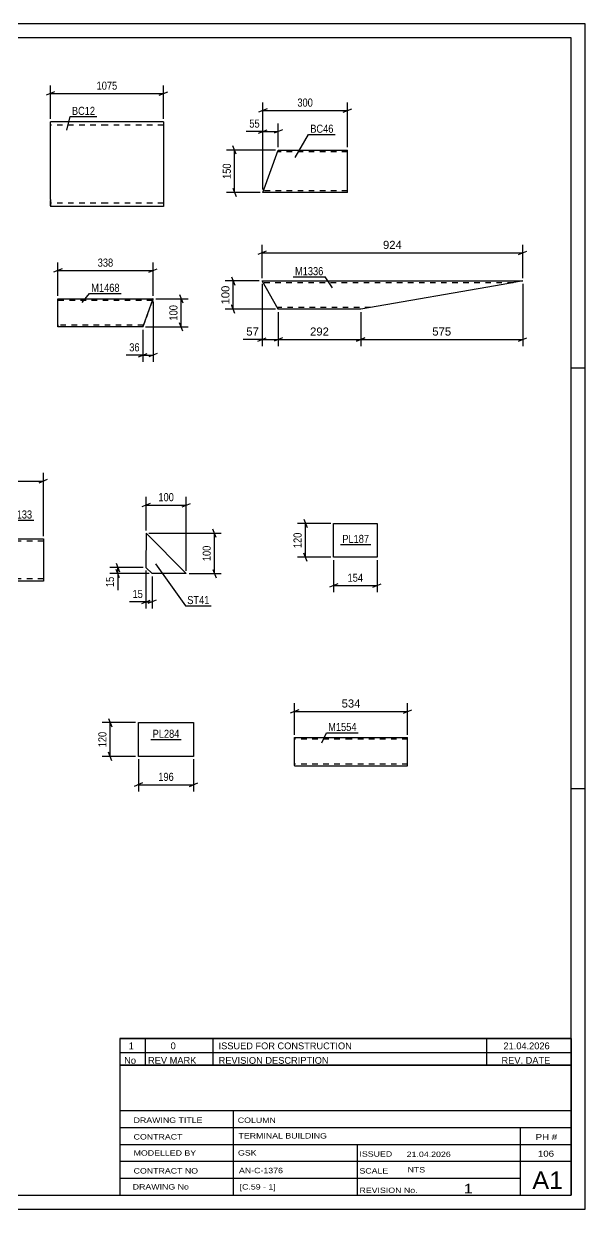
# Model space of a CAD drawing. Header units: millimetres. Extents: x 0 to 594, y 0 to 420.
# Drawn here: x 394.9 to 594, y 0 to 420 of the extents above; entities that cross this region are included whole.
import ezdxf

# ---------------------------------------------------------------- set-up
doc = ezdxf.new("R2010")
doc.units = ezdxf.units.MM
doc.linetypes.add('DXK_LINE_DOT2', pattern=[3.9198, 1.9599, -1.9599])
doc.styles.add('Arial', font='ARIAL.TTF', dxfattribs={"height": 0.2})
doc.styles.add('Arial Narrow', font='ARIALN.TTF', dxfattribs={"height": 0.2})

# ---------------------------------------------------------------- blocks, each defined once
blk = doc.blocks.new('Unknown-284856564-1134')
at = {"color": 5, "linetype": 'Continuous'}
for p, q in [((594, 420), (0, 420)), ((594, 0), (594, 420)), ((589, 415), (5, 415)), ((589, 5), (589, 415)), ((594, 298), (589, 298)), ((594, 149), (589, 149)), ((5, 5), (589, 5)), ((0, 0), (594, 0))]:
    blk.add_line(p, q, dxfattribs=at)
blk = doc.blocks.new('Part-284856564-7007 - 7006')
at = {"color": 2, "linetype": 'Continuous'}
for p, q in [((371.9, 222.53), (377.36, 237.53)), ((377.36, 237.53), (401.9, 237.53)), ((401.9, 237.53), (401.9, 237.41)), ((401.9, 237.41), (401.9, 222.53)), ((401.9, 222.53), (371.9, 222.53))]:
    blk.add_line(p, q, dxfattribs=at)
at = {"color": 7, "linetype": 'DXK_LINE_DOT2'}
for p, q in [((401.9, 236.73), (377.07, 236.73)), ((372.19, 223.33), (372.21, 223.39)), ((401.9, 223.33), (372.19, 223.33)), ((401.9, 223.33), (401.9, 223.39))]:
    blk.add_line(p, q, dxfattribs=at)
blk = doc.blocks.new('Part-284856564-7015 - 7014')
at = {"color": 2, "linetype": 'Continuous'}
for p, q in [((479.69, 360.25), (485.15, 375.25)), ((485.15, 375.25), (509.69, 375.25)), ((509.69, 360.25), (509.69, 375.25)), ((509.69, 360.25), (479.69, 360.25))]:
    blk.add_line(p, q, dxfattribs=at)
at = {"color": 7, "linetype": 'DXK_LINE_DOT2'}
for p, q in [((509.69, 374.65), (484.93, 374.65)), ((479.91, 360.85), (479.92, 360.89)), ((509.69, 360.85), (479.91, 360.85)), ((509.69, 360.85), (509.69, 360.89))]:
    blk.add_line(p, q, dxfattribs=at)
blk = doc.blocks.new('Part-284856564-7060 - 7059')
at = {"color": 2, "linetype": 'Continuous'}
for p, q in [((424.37, 385.27), (404.37, 385.27)), ((404.37, 357.67), (404.37, 385.27)), ((444.47, 385.27), (424.47, 385.27)), ((444.47, 385.27), (444.47, 355.27)), ((404.37, 357.67), (404.37, 355.27)), ((424.37, 355.27), (404.37, 355.27)), ((444.47, 355.27), (424.47, 355.27))]:
    blk.add_line(p, q, dxfattribs=at)
at = {"color": 7, "linetype": 'DXK_LINE_DOT2'}
for p, q in [((424.37, 384.07), (404.37, 384.07)), ((444.47, 384.07), (424.47, 384.07)), ((404.37, 355.45), (404.37, 357.67)), ((404.37, 356.47), (404.37, 356.56)), ((424.37, 356.47), (404.37, 356.47)), ((444.47, 356.47), (424.47, 356.47)), ((444.47, 356.47), (444.47, 356.56))]:
    blk.add_line(p, q, dxfattribs=at)
blk = doc.blocks.new('Part-284856564-7141 - 7140')
at = {"color": 2, "linetype": 'Continuous'}
for p, q in [((504.77, 230.97), (504.77, 242.97)), ((504.77, 242.97), (520.17, 242.97)), ((520.17, 242.97), (520.17, 230.97)), ((520.17, 230.97), (504.77, 230.97))]:
    blk.add_line(p, q, dxfattribs=at)
blk = doc.blocks.new('Part-284856564-7149 - 7148')
at = {"color": 2, "linetype": 'Continuous'}
for p, q in [((435.59, 160.42), (435.59, 172.42)), ((435.59, 172.42), (455.15, 172.42)), ((455.15, 172.42), (455.15, 160.42)), ((455.15, 160.42), (435.59, 160.42))]:
    blk.add_line(p, q, dxfattribs=at)
blk = doc.blocks.new('Part-284856564-7171 - 7170')
at = {"color": 2, "linetype": 'Continuous'}
for p, q in [((407.02, 321.38), (407.02, 322.58)), ((407.02, 322.58), (440.77, 322.58)), ((407.02, 313.32), (407.02, 321.38)), ((440.5, 321.84), (437.4, 313.32)), ((440.64, 322.23), (440.5, 321.84)), ((440.74, 322.49), (440.64, 322.23)), ((440.77, 322.58), (440.74, 322.49)), ((440.77, 322.58), (440.77, 322.58)), ((407.02, 312.67), (407.02, 313.32)), ((407.02, 312.58), (407.02, 312.67)), ((437.13, 312.58), (407.02, 312.58)), ((437.16, 312.67), (437.13, 312.58)), ((437.13, 312.58), (437.13, 312.58)), ((437.25, 312.93), (437.16, 312.67)), ((437.4, 313.32), (437.25, 312.93))]:
    blk.add_line(p, q, dxfattribs=at)
at = {"color": 7, "linetype": 'DXK_LINE_DOT2'}
for p, q in [((440.55, 321.98), (407.02, 321.98)), ((440.5, 321.84), (437.36, 313.23)), ((440.41, 321.61), (437.41, 313.36)), ((440.53, 321.94), (437.48, 313.55)), ((440.41, 321.61), (440.49, 321.81)), ((440.49, 321.81), (440.5, 321.84)), ((440.5, 321.84), (440.64, 322.23)), ((440.5, 321.84), (440.53, 321.94)), ((440.53, 321.94), (440.55, 321.98)), ((440.53, 321.94), (440.55, 321.98)), ((440.55, 321.98), (440.55, 321.98)), ((440.64, 322.23), (440.74, 322.49)), ((440.74, 322.49), (440.77, 322.58)), ((407.02, 313.32), (407.02, 312.93)), ((407.02, 313.18), (407.02, 313.23)), ((437.34, 313.18), (407.02, 313.18)), ((407.02, 312.58), (407.02, 312.58)), ((437.13, 312.58), (437.16, 312.67)), ((437.16, 312.67), (437.25, 312.93)), ((437.25, 312.93), (437.36, 313.23)), ((437.34, 313.18), (437.36, 313.23)), ((437.36, 313.23), (437.34, 313.18)), ((437.34, 313.18), (437.34, 313.18)), ((437.36, 313.23), (437.41, 313.36)), ((437.41, 313.36), (437.36, 313.23)), ((437.41, 313.36), (437.48, 313.55))]:
    blk.add_line(p, q, dxfattribs=at)
blk = doc.blocks.new('Part-284856564-7187 - 7186')
at = {"color": 2, "linetype": 'Continuous'}
for p, q in [((490.91, 157.22), (490.91, 167.13)), ((490.91, 167.13), (510.91, 167.13)), ((511.01, 167.13), (531.01, 167.13)), ((531.01, 157.13), (531.01, 167.13)), ((490.91, 157.22), (490.91, 157.13)), ((490.91, 157.13), (510.91, 157.13)), ((511.01, 157.13), (531.01, 157.13))]:
    blk.add_line(p, q, dxfattribs=at)
at = {"color": 7, "linetype": 'DXK_LINE_DOT2'}
for p, q in [((510.91, 166.53), (490.91, 166.53)), ((531.01, 166.53), (511.01, 166.53)), ((490.91, 157.73), (490.91, 157.77)), ((510.91, 157.73), (490.91, 157.73)), ((531.01, 157.73), (511.01, 157.73)), ((531.01, 157.73), (531.01, 157.77))]:
    blk.add_line(p, q, dxfattribs=at)
blk = doc.blocks.new('Part-284856564-7208 - 7207')
at = {"color": 2, "linetype": 'Continuous'}
for p, q in [((438.28, 239.49), (438.27, 227.35)), ((438.28, 239.49), (452.56, 225.2)), ((440.41, 225.2), (438.27, 227.35)), ((452.56, 225.2), (440.41, 225.2))]:
    blk.add_line(p, q, dxfattribs=at)
blk = doc.blocks.new('Part-284856564-10660 - 10659')
at = {"color": 2, "linetype": 'Continuous'}
for p, q in [((485.16, 318.86), (479.41, 328.86)), ((479.41, 328.86), (571.82, 328.86)), ((564.93, 327.66), (514.37, 318.86)), ((571.82, 328.86), (564.93, 327.66)), ((514.37, 318.86), (485.16, 318.86))]:
    blk.add_line(p, q, dxfattribs=at)
at = {"color": 7, "linetype": 'DXK_LINE_DOT2'}
for p, q in [((568.37, 328.26), (479.76, 328.26)), ((571.3, 328.77), (564.93, 327.66)), ((517.82, 319.46), (484.81, 319.46)), ((484.95, 319.21), (485.16, 318.86))]:
    blk.add_line(p, q, dxfattribs=at)
blk = doc.blocks.new('StraightDimension-284856564-7298 - 7006')
at = {"color": 7, "linetype": 'Continuous'}
for p, q in [((371.9, 223.53), (371.9, 260.85)), ((401.9, 238.41), (401.9, 260.85)), ((373.4, 258.6), (370.4, 257.4)), ((371.9, 258), (401.9, 258)), ((400.4, 257.4), (403.4, 258.6))]:
    blk.add_line(p, q, dxfattribs=at)
at = {"color": 0}
blk.add_wipeout([(390.24, 258.75), (390.24, 262.95), (383.56, 262.95), (383.56, 258.75)], dxfattribs=at)
at = {"color": 3, "style": 'Arial Narrow'}
blk.add_text('300', height=2.863, dxfattribs=at).set_placement((384.16, 259.35))
blk = doc.blocks.new('StraightDimension-284856564-7302 - 7014')
at = {"color": 7, "linetype": 'Continuous'}
for p, q in [((478.19, 381.24), (481.19, 382.44)), ((479.69, 361.25), (479.69, 384.69)), ((486.65, 382.44), (483.65, 381.24)), ((485.15, 376.25), (485.15, 384.69)), ((479.69, 381.84), (485.15, 381.84))]:
    blk.add_line(p, q, dxfattribs=at)
at = {"color": 0}
blk.add_wipeout([(479.16, 382.59), (479.16, 386.79), (474.31, 386.79), (474.31, 382.59)], dxfattribs=at)
at = {"color": 7, "linetype": 'Continuous'}
blk.add_line((479.69, 381.84), (473.78, 381.84), dxfattribs=at)
blk.add_line((479.69, 381.84), (473.78, 381.84), dxfattribs=at)
at = {"color": 3, "style": 'Arial Narrow'}
blk.add_text('55', height=2.863, dxfattribs=at).set_placement((474.91, 383.19))
blk = doc.blocks.new('StraightDimension-284856564-7306 - 7014')
at = {"color": 7, "linetype": 'Continuous'}
for p, q in [((484.15, 375.25), (466.84, 375.25)), ((470.29, 373.75), (469.09, 376.75)), ((469.69, 360.25), (469.69, 375.25)), ((469.09, 361.75), (470.29, 358.75)), ((478.69, 360.25), (466.84, 360.25))]:
    blk.add_line(p, q, dxfattribs=at)
at = {"color": 0}
blk.add_wipeout([(468.94, 371.09), (464.74, 371.09), (464.74, 364.41), (468.94, 364.41)], dxfattribs=at)
at = {"color": 3, "style": 'Arial Narrow'}
blk.add_text('150', height=2.863, rotation=90.0002, dxfattribs=at).set_placement((468.34, 365.01))
blk = doc.blocks.new('StraightDimension-284856564-7312 - 7014')
at = {"color": 7, "linetype": 'Continuous'}
for p, q in [((479.69, 361.25), (479.69, 392.13)), ((509.69, 376.25), (509.69, 392.13)), ((481.19, 389.88), (478.19, 388.68)), ((479.69, 389.28), (509.69, 389.28)), ((508.19, 388.68), (511.19, 389.88))]:
    blk.add_line(p, q, dxfattribs=at)
at = {"color": 0}
blk.add_wipeout([(498.03, 390.03), (498.03, 394.23), (491.34, 394.23), (491.34, 390.03)], dxfattribs=at)
at = {"color": 3, "style": 'Arial Narrow'}
blk.add_text('300', height=2.863, dxfattribs=at).set_placement((491.94, 390.63))
blk = doc.blocks.new('StraightDimension-284856564-7478 - 7059')
at = {"color": 7, "linetype": 'Continuous'}
for p, q in [((405.87, 395.87), (402.87, 394.67)), ((404.37, 386.27), (404.37, 398.12)), ((404.37, 395.27), (444.47, 395.27)), ((442.97, 394.67), (445.97, 395.87)), ((444.47, 386.27), (444.47, 398.12))]:
    blk.add_line(p, q, dxfattribs=at)
at = {"color": 0}
blk.add_wipeout([(428.68, 396.02), (428.68, 400.22), (420.16, 400.22), (420.16, 396.02)], dxfattribs=at)
at = {"color": 3, "style": 'Arial Narrow'}
blk.add_text('1075', height=2.863, dxfattribs=at).set_placement((420.76, 396.62))
blk = doc.blocks.new('StraightDimension-284856564-7590 - 7140')
at = {"color": 7, "linetype": 'Continuous'}
for p, q in [((494.17, 244.47), (495.37, 241.47)), ((503.77, 242.97), (491.92, 242.97)), ((494.77, 230.97), (494.77, 242.97)), ((495.37, 229.47), (494.17, 232.47)), ((503.77, 230.97), (491.92, 230.97))]:
    blk.add_line(p, q, dxfattribs=at)
at = {"color": 0}
blk.add_wipeout([(494.02, 240.31), (489.82, 240.31), (489.82, 233.63), (494.02, 233.63)], dxfattribs=at)
at = {"color": 3, "style": 'Arial Narrow'}
blk.add_text('120', height=2.863, rotation=90.0002, dxfattribs=at).set_placement((493.42, 234.23))
blk = doc.blocks.new('StraightDimension-284856564-7594 - 7140')
at = {"color": 7, "linetype": 'Continuous'}
for p, q in [((504.77, 229.97), (504.77, 218.57)), ((520.17, 229.97), (520.17, 218.57)), ((506.27, 221.57), (503.27, 220.37)), ((504.77, 220.97), (520.17, 220.97)), ((518.67, 220.37), (521.67, 221.57))]:
    blk.add_line(p, q, dxfattribs=at)
at = {"color": 0}
blk.add_wipeout([(515.81, 221.72), (515.81, 225.92), (509.13, 225.92), (509.13, 221.72)], dxfattribs=at)
at = {"color": 3, "style": 'Arial Narrow'}
blk.add_text('154', height=2.863, dxfattribs=at).set_placement((509.73, 222.32))
blk = doc.blocks.new('StraightDimension-284856564-7598 - 7148')
at = {"color": 7, "linetype": 'Continuous'}
for p, q in [((434.59, 172.42), (422.74, 172.42)), ((424.99, 173.92), (426.19, 170.92)), ((425.59, 160.42), (425.59, 172.42)), ((434.59, 160.42), (422.74, 160.42)), ((426.19, 158.92), (424.99, 161.92))]:
    blk.add_line(p, q, dxfattribs=at)
at = {"color": 0}
blk.add_wipeout([(424.84, 169.76), (420.64, 169.76), (420.64, 163.07), (424.84, 163.07)], dxfattribs=at)
at = {"color": 3, "style": 'Arial Narrow'}
blk.add_text('120', height=2.863, rotation=90.0002, dxfattribs=at).set_placement((424.24, 163.67))
blk = doc.blocks.new('StraightDimension-284856564-7602 - 7148')
at = {"color": 7, "linetype": 'Continuous'}
for p, q in [((435.59, 159.42), (435.59, 148.02)), ((455.15, 159.42), (455.15, 148.02)), ((437.09, 151.02), (434.09, 149.82)), ((435.59, 150.42), (455.15, 150.42)), ((453.65, 149.82), (456.65, 151.02))]:
    blk.add_line(p, q, dxfattribs=at)
at = {"color": 0}
blk.add_wipeout([(448.71, 151.17), (448.71, 155.37), (442.03, 155.37), (442.03, 151.17)], dxfattribs=at)
at = {"color": 3, "style": 'Arial Narrow'}
blk.add_text('196', height=2.863, dxfattribs=at).set_placement((442.63, 151.77))
blk = doc.blocks.new('StraightDimension-284856564-7646 - 7170')
at = {"color": 7, "linetype": 'Continuous'}
for p, q in [((408.52, 333.18), (405.52, 331.98)), ((407.02, 323.58), (407.02, 335.43)), ((407.02, 332.58), (440.77, 332.58)), ((439.27, 331.98), (442.27, 333.18)), ((440.77, 323.58), (440.77, 335.43))]:
    blk.add_line(p, q, dxfattribs=at)
at = {"color": 0}
blk.add_wipeout([(427.23, 333.33), (427.23, 337.53), (420.55, 337.53), (420.55, 333.33)], dxfattribs=at)
at = {"color": 3, "style": 'Arial Narrow'}
blk.add_text('338', height=2.863, dxfattribs=at).set_placement((421.15, 333.93))
blk = doc.blocks.new('StraightDimension-284856564-7636 - 7170')
at = {"color": 7, "linetype": 'Continuous'}
for p, q in [((440.77, 321.58), (440.77, 300.18)), ((437.13, 311.58), (437.13, 300.18)), ((435.63, 301.98), (438.63, 303.18)), ((437.13, 302.58), (440.77, 302.58)), ((442.27, 303.18), (439.27, 301.98))]:
    blk.add_line(p, q, dxfattribs=at)
at = {"color": 0}
blk.add_wipeout([(436.6, 303.33), (436.6, 307.53), (431.74, 307.53), (431.74, 303.33)], dxfattribs=at)
at = {"color": 7, "linetype": 'Continuous'}
blk.add_line((437.13, 302.58), (431.22, 302.58), dxfattribs=at)
blk.add_line((437.13, 302.58), (431.22, 302.58), dxfattribs=at)
at = {"color": 3, "style": 'Arial Narrow'}
blk.add_text('36', height=2.863, dxfattribs=at).set_placement((432.34, 303.93))
blk = doc.blocks.new('StraightDimension-284856564-7640 - 7170')
at = {"color": 7, "linetype": 'Continuous'}
for p, q in [((450.17, 324.08), (451.37, 321.08)), ((441.77, 322.58), (453.17, 322.58)), ((450.77, 312.58), (450.77, 322.58)), ((438.13, 312.58), (453.17, 312.58)), ((451.37, 311.08), (450.17, 314.08))]:
    blk.add_line(p, q, dxfattribs=at)
at = {"color": 0}
blk.add_wipeout([(450.02, 320.93), (445.82, 320.93), (445.82, 314.24), (450.02, 314.24)], dxfattribs=at)
at = {"color": 3, "style": 'Arial Narrow'}
blk.add_text('100', height=2.863, rotation=90.0002, dxfattribs=at).set_placement((449.42, 314.84))
blk = doc.blocks.new('StraightDimension-284856564-10742 - 7186')
at = {"color": 7, "linetype": 'Continuous'}
for p, q in [((492.41, 176.99), (489.41, 175.79)), ((490.91, 168.13), (490.91, 179.24)), ((529.51, 175.79), (532.51, 176.99)), ((531.01, 168.13), (531.01, 179.24)), ((490.91, 176.39), (531.01, 176.39))]:
    blk.add_line(p, q, dxfattribs=at)
at = {"color": 0}
blk.add_wipeout([(514.89, 177.14), (514.89, 181.34), (507.02, 181.34), (507.02, 177.14)], dxfattribs=at)
at = {"color": 3, "style": 'Arial'}
blk.add_text('534', height=2.865, dxfattribs=at).set_placement((507.62, 177.74))
blk = doc.blocks.new('StraightDimension-284856564-7732 - 7207')
at = {"color": 7, "linetype": 'Continuous'}
for p, q in [((437.27, 227.35), (425.42, 227.35)), ((427.67, 228.85), (428.87, 225.85)), ((428.27, 225.2), (428.27, 227.35)), ((439.41, 225.2), (425.42, 225.2)), ((428.87, 223.7), (427.67, 226.7))]:
    blk.add_line(p, q, dxfattribs=at)
at = {"color": 0}
blk.add_wipeout([(427.52, 224.68), (423.32, 224.68), (423.32, 219.82), (427.52, 219.82)], dxfattribs=at)
at = {"color": 7, "linetype": 'Continuous'}
blk.add_line((428.27, 225.2), (428.27, 219.3), dxfattribs=at)
blk.add_line((428.27, 225.2), (428.27, 219.3), dxfattribs=at)
at = {"color": 3, "style": 'Arial Narrow'}
blk.add_text('15', height=2.863, rotation=90.0002, dxfattribs=at).set_placement((426.92, 220.42))
blk = doc.blocks.new('StraightDimension-284856564-7724 - 7207')
at = {"color": 7, "linetype": 'Continuous'}
for p, q in [((438.27, 226.35), (438.27, 212.8)), ((440.41, 224.2), (440.41, 212.8)), ((436.77, 214.6), (439.77, 215.8)), ((438.27, 215.2), (440.41, 215.2)), ((441.91, 215.8), (438.91, 214.6))]:
    blk.add_line(p, q, dxfattribs=at)
at = {"color": 0}
blk.add_wipeout([(437.75, 215.95), (437.75, 220.15), (432.89, 220.15), (432.89, 215.95)], dxfattribs=at)
at = {"color": 7, "linetype": 'Continuous'}
blk.add_line((438.27, 215.2), (432.37, 215.2), dxfattribs=at)
blk.add_line((438.27, 215.2), (432.37, 215.2), dxfattribs=at)
at = {"color": 3, "style": 'Arial Narrow'}
blk.add_text('15', height=2.863, dxfattribs=at).set_placement((433.49, 216.55))
blk = doc.blocks.new('StraightDimension-284856564-7736 - 7207')
at = {"color": 7, "linetype": 'Continuous'}
for p, q in [((439.28, 239.49), (464.96, 239.49)), ((463.16, 237.99), (461.96, 240.99)), ((462.56, 225.2), (462.56, 239.49)), ((453.56, 225.2), (464.96, 225.2)), ((461.96, 226.7), (463.16, 223.7))]:
    blk.add_line(p, q, dxfattribs=at)
at = {"color": 0}
blk.add_wipeout([(461.81, 235.69), (457.61, 235.69), (457.61, 229.01), (461.81, 229.01)], dxfattribs=at)
at = {"color": 3, "style": 'Arial Narrow'}
blk.add_text('100', height=2.863, rotation=90.0002, dxfattribs=at).set_placement((461.21, 229.61))
blk = doc.blocks.new('StraightDimension-284856564-7728 - 7207')
at = {"color": 7, "linetype": 'Continuous'}
for p, q in [((438.28, 240.49), (438.28, 252.34)), ((452.56, 226.2), (452.56, 252.34)), ((439.78, 250.09), (436.78, 248.89)), ((438.28, 249.49), (452.56, 249.49)), ((451.06, 248.89), (454.06, 250.09))]:
    blk.add_line(p, q, dxfattribs=at)
at = {"color": 0}
blk.add_wipeout([(448.76, 250.24), (448.76, 254.44), (442.07, 254.44), (442.07, 250.24)], dxfattribs=at)
at = {"color": 3, "style": 'Arial Narrow'}
blk.add_text('100', height=2.863, dxfattribs=at).set_placement((442.67, 250.84))
blk = doc.blocks.new('StraightDimension-284856564-10684 - 10659')
at = {"color": 7, "linetype": 'Continuous'}
for p, q in [((571.82, 327.86), (571.82, 305.77)), ((514.37, 317.86), (514.37, 305.77)), ((515.87, 308.77), (512.87, 307.57)), ((514.37, 308.17), (571.82, 308.17)), ((570.32, 307.57), (573.32, 308.77))]:
    blk.add_line(p, q, dxfattribs=at)
at = {"color": 0}
blk.add_wipeout([(547.03, 308.92), (547.03, 313.12), (539.16, 313.12), (539.16, 308.92)], dxfattribs=at)
at = {"color": 3, "style": 'Arial'}
blk.add_text('575', height=2.865, dxfattribs=at).set_placement((539.76, 309.52))
blk = doc.blocks.new('StraightDimension-284856564-10686 - 10659')
at = {"color": 7, "linetype": 'Continuous'}
for p, q in [((479.41, 327.86), (479.41, 305.77)), ((485.16, 317.86), (485.16, 305.77)), ((477.91, 307.57), (480.91, 308.77)), ((479.41, 308.17), (485.16, 308.17)), ((486.66, 308.77), (483.66, 307.57))]:
    blk.add_line(p, q, dxfattribs=at)
at = {"color": 0}
blk.add_wipeout([(478.89, 308.92), (478.89, 313.12), (473.24, 313.12), (473.24, 308.92)], dxfattribs=at)
at = {"color": 7, "linetype": 'Continuous'}
blk.add_line((479.41, 308.17), (472.72, 308.17), dxfattribs=at)
blk.add_line((479.41, 308.17), (472.72, 308.17), dxfattribs=at)
at = {"color": 3, "style": 'Arial'}
blk.add_text('57', height=2.865, dxfattribs=at).set_placement((473.84, 309.52))
blk = doc.blocks.new('StraightDimension-284856564-10673 - 10659')
at = {"color": 7, "linetype": 'Continuous'}
for p, q in [((479.41, 329.86), (479.41, 341.72)), ((571.82, 329.86), (571.82, 341.72)), ((480.91, 339.47), (477.91, 338.27)), ((479.41, 338.87), (571.82, 338.87)), ((570.32, 338.27), (573.32, 339.47))]:
    blk.add_line(p, q, dxfattribs=at)
at = {"color": 0}
blk.add_wipeout([(529.55, 339.62), (529.55, 343.82), (521.68, 343.82), (521.68, 339.62)], dxfattribs=at)
at = {"color": 3, "style": 'Arial'}
blk.add_text('924', height=2.865, dxfattribs=at).set_placement((522.28, 340.22))
blk = doc.blocks.new('StraightDimension-284856564-10685 - 10659')
at = {"color": 7, "linetype": 'Continuous'}
for p, q in [((485.16, 317.86), (485.16, 305.77)), ((514.37, 317.86), (514.37, 305.77)), ((486.66, 308.77), (483.66, 307.57)), ((485.16, 308.17), (514.37, 308.17)), ((512.87, 307.57), (515.87, 308.77))]:
    blk.add_line(p, q, dxfattribs=at)
at = {"color": 0}
blk.add_wipeout([(503.7, 308.92), (503.7, 313.12), (495.83, 313.12), (495.83, 308.92)], dxfattribs=at)
at = {"color": 3, "style": 'Arial'}
blk.add_text('292', height=2.865, dxfattribs=at).set_placement((496.43, 309.52))
blk = doc.blocks.new('StraightDimension-284856564-10723 - 10659')
at = {"color": 7, "linetype": 'Continuous'}
for p, q in [((478.41, 328.86), (466.35, 328.86)), ((468.6, 330.36), (469.8, 327.36)), ((469.2, 318.86), (469.2, 328.86)), ((469.8, 317.36), (468.6, 320.36)), ((484.16, 318.86), (466.35, 318.86))]:
    blk.add_line(p, q, dxfattribs=at)
at = {"color": 0}
blk.add_wipeout([(468.45, 327.79), (464.25, 327.79), (464.25, 319.92), (468.45, 319.92)], dxfattribs=at)
at = {"color": 3, "style": 'Arial'}
blk.add_text('100', height=2.865, rotation=90.0002, dxfattribs=at).set_placement((467.85, 320.52))
blk = doc.blocks.new('Unknown-284856564-11470')
at = {"color": 7, "linetype": 'Continuous'}
for p, q in [((429, 60.55), (589, 60.55)), ((589, 60.55), (429, 60.55)), ((429, 60.55), (429, 55.55)), ((438, 60.55), (438, 55.55)), ((462, 60.55), (462, 55.55)), ((559, 60.55), (559, 55.55)), ((589, 60.55), (589, 55.55)), ((429, 55.55), (589, 55.55)), ((429, 55.55), (429, 51.05)), ((429, 55.55), (589, 55.55)), ((438, 55.55), (438, 51.05)), ((462, 55.55), (462, 51.05)), ((559, 55.55), (559, 51.05)), ((589, 55.55), (589, 51.05)), ((589, 51.05), (429, 51.05))]:
    blk.add_line(p, q, dxfattribs=at)
at = {"color": 7, "linetype": 'Continuous', "style": 'Arial Narrow'}
for s, height, width, p in [('1', 2.39, 1.196471, (432.16, 56.7)), ('0', 2.39, 1.196471, (447, 56.7)), ('ISSUED FOR CONSTRUCTION', 2.3861, 1.196471, (464, 56.7)), ('21.04.2026', 2.386, 1.196471, (565, 56.7)), ('No', 2.386, 1.2, (430.54, 51.55)), ('REV MARK', 2.386, 1.2, (439, 51.55)), ('REVISION DESCRIPTION', 2.3861, 1.2, (464, 51.55)), ('REV. DATE', 2.386, 1.2, (564.28, 51.55))]:
    blk.add_text(s, height=height, dxfattribs=dict(at, width=width)).set_placement(p)
blk = doc.blocks.new('Unknown-284856564-11469')
at = {"color": 7, "linetype": 'Continuous'}
for p, q in [((429, 51.05), (429, 5)), ((429, 51.05), (589, 51.05)), ((589, 51), (589, 5)), ((429, 35), (589, 35)), ((469.14, 35), (469.14, 5)), ((429, 29), (589, 29)), ((571, 5.05), (571, 29.05)), ((429, 23), (589, 23)), ((513.14, 23), (513.14, 5)), ((429, 17), (589, 17)), ((429, 11), (571, 11)), ((429, 5), (589, 5))]:
    blk.add_line(p, q, dxfattribs=at)
at = {"color": 7, "style": 'Arial Narrow'}
for s, height, width, p in [('DRAWING TITLE', 1.9089, 1.425378, (433.88, 30.61)), ('COLUMN', 1.909, 1.425378, (470.81, 30.59)), ('CONTRACT', 1.909, 1.425378, (433.88, 24.71)), ('TERMINAL BUILDING', 1.9089, 1.425378, (471.06, 25.07)), ('MODELLED BY', 1.9089, 1.425378, (433.88, 18.98)), ('GSK', 1.909, 1.425378, (470.88, 19.04)), ('ISSUED', 1.909, 1.425378, (513.94, 18.64)), ('21.04.2026', 1.909, 1.425378, (530.69, 18.52)), ('CONTRACT NO', 1.9089, 1.425378, (433.88, 12.66)), ('AN-C-1376', 1.909, 1.425378, (471.23, 12.78)), ('SCALE', 1.909, 1.425378, (513.94, 12.65)), ('A1', 6.204, 1.25, (575.24, 7.2)), ('DRAWING No', 1.909, 1.425378, (433.56, 7)), ('[C.59 - 1]', 1.909, 1.425378, (471.46, 6.99)), ('1', 3.34, 1.5, (550.91, 5.68)), ('REVISION No.', 1.9089, 1.425378, (513.94, 5.77))]:
    blk.add_text(s, height=height, dxfattribs=dict(at, width=width)).set_placement(p)
at = {"color": 7, "linetype": 'Continuous', "style": 'Arial Narrow'}
for s, height, width, p in [('PH #', 2.1, 1.42538, (576.4, 24.55)), ('106', 2.1, 1.42538, (577.19, 18.65)), ('NTS', 1.909, 1.425378, (531, 13.05))]:
    blk.add_text(s, height=height, dxfattribs=dict(at, width=width)).set_placement(p)
blk = doc.blocks.new('Mark-284856564-7953 - 7006')
at = {"color": 0}
blk.add_wipeout([(397.92, 244.71), (397.92, 247.71), (388.05, 247.71), (388.05, 244.71)], dxfattribs=at)
blk.add_wipeout([(397.92, 244.71), (397.92, 247.71), (388.05, 247.71), (388.05, 244.71)], dxfattribs=at)
at = {"color": 30, "linetype": 'Continuous'}
for p, q in [((383.31, 234.91), (387.45, 244.11)), ((387.45, 244.11), (398.52, 244.11))]:
    blk.add_line(p, q, dxfattribs=at)
at = {"color": 3, "style": 'Arial Narrow'}
blk.add_text('TC133', height=2.863, dxfattribs=at).set_placement((388.05, 244.71))
blk = doc.blocks.new('Mark-284856564-7956 - 7014')
at = {"color": 0}
blk.add_wipeout([(504.72, 381.37), (504.72, 384.37), (496.5, 384.37), (496.5, 381.37)], dxfattribs=at)
blk.add_wipeout([(504.72, 381.37), (504.72, 384.37), (496.5, 384.37), (496.5, 381.37)], dxfattribs=at)
at = {"color": 30, "linetype": 'Continuous'}
for p, q in [((491.14, 372.65), (495.9, 380.77)), ((495.9, 380.77), (505.32, 380.77))]:
    blk.add_line(p, q, dxfattribs=at)
at = {"color": 3, "style": 'Arial Narrow'}
blk.add_text('BC46', height=2.863, dxfattribs=at).set_placement((496.5, 381.37))
blk = doc.blocks.new('Mark-284856564-7973 - 7059')
at = {"color": 0}
blk.add_wipeout([(420.22, 387.69), (420.22, 390.69), (412, 390.69), (412, 387.69)], dxfattribs=at)
blk.add_wipeout([(420.22, 387.69), (420.22, 390.69), (412, 390.69), (412, 387.69)], dxfattribs=at)
at = {"color": 30, "linetype": 'Continuous'}
for p, q in [((410.16, 382.34), (411.4, 387.09)), ((411.4, 387.09), (420.82, 387.09))]:
    blk.add_line(p, q, dxfattribs=at)
at = {"color": 3, "style": 'Arial Narrow'}
blk.add_text('BC12', height=2.863, dxfattribs=at).set_placement((412, 387.69))
blk = doc.blocks.new('Mark-284856564-7993 - 7140')
at = {"color": 0}
blk.add_wipeout([(517.35, 236.06), (517.35, 239.06), (507.85, 239.06), (507.85, 236.06)], dxfattribs=at)
blk.add_wipeout([(517.35, 236.06), (517.35, 239.06), (507.85, 239.06), (507.85, 236.06)], dxfattribs=at)
at = {"color": 30, "linetype": 'Continuous'}
blk.add_line((507.25, 235.46), (517.95, 235.46), dxfattribs=at)
at = {"color": 3, "style": 'Arial Narrow'}
blk.add_text('PL187', height=2.863, dxfattribs=at).set_placement((507.85, 236.06))
blk = doc.blocks.new('Mark-284856564-7996 - 7148')
at = {"color": 0}
blk.add_wipeout([(450.12, 167.02), (450.12, 170.02), (440.62, 170.02), (440.62, 167.02)], dxfattribs=at)
blk.add_wipeout([(450.12, 167.02), (450.12, 170.02), (440.62, 170.02), (440.62, 167.02)], dxfattribs=at)
at = {"color": 30, "linetype": 'Continuous'}
blk.add_line((440.02, 166.42), (450.72, 166.42), dxfattribs=at)
at = {"color": 3, "style": 'Arial Narrow'}
blk.add_text('PL284', height=2.863, dxfattribs=at).set_placement((440.62, 167.02))
blk = doc.blocks.new('Mark-284856564-8005 - 7170')
at = {"color": 0}
blk.add_wipeout([(428.91, 325.01), (428.91, 328.01), (418.86, 328.01), (418.86, 325.01)], dxfattribs=at)
blk.add_wipeout([(428.91, 325.01), (428.91, 328.01), (418.86, 328.01), (418.86, 325.01)], dxfattribs=at)
at = {"color": 30, "linetype": 'Continuous'}
for p, q in [((415.65, 321.26), (418.26, 324.41)), ((418.26, 324.41), (429.51, 324.41))]:
    blk.add_line(p, q, dxfattribs=at)
at = {"color": 3, "style": 'Arial Narrow'}
blk.add_text('M1468', height=2.863, dxfattribs=at).set_placement((418.86, 325.01))
blk = doc.blocks.new('Mark-284856564-8013 - 7186')
at = {"color": 0}
blk.add_wipeout([(512.91, 169.44), (512.91, 172.44), (502.86, 172.44), (502.86, 169.44)], dxfattribs=at)
blk.add_wipeout([(512.91, 169.44), (512.91, 172.44), (502.86, 172.44), (502.86, 169.44)], dxfattribs=at)
at = {"color": 30, "linetype": 'Continuous'}
for p, q in [((500.66, 165.27), (502.26, 168.84)), ((502.26, 168.84), (513.51, 168.84))]:
    blk.add_line(p, q, dxfattribs=at)
at = {"color": 3, "style": 'Arial Narrow'}
blk.add_text('M1554', height=2.863, dxfattribs=at).set_placement((502.86, 169.44))
blk = doc.blocks.new('Mark-284856564-8022 - 7207')
at = {"color": 0}
blk.add_wipeout([(460.73, 214.4), (460.73, 217.4), (452.88, 217.4), (452.88, 214.4)], dxfattribs=at)
blk.add_wipeout([(460.73, 214.4), (460.73, 217.4), (452.88, 217.4), (452.88, 214.4)], dxfattribs=at)
at = {"color": 30, "linetype": 'Continuous'}
for p, q in [((441.67, 228.6), (452.28, 213.8)), ((452.28, 213.8), (461.33, 213.8))]:
    blk.add_line(p, q, dxfattribs=at)
at = {"color": 3, "style": 'Arial Narrow'}
blk.add_text('ST41', height=2.863, dxfattribs=at).set_placement((452.88, 214.4))
blk = doc.blocks.new('Mark-284856564-10955 - 10659')
at = {"color": 0}
blk.add_wipeout([(501.15, 330.91), (501.15, 333.91), (491.09, 333.91), (491.09, 330.91)], dxfattribs=at)
blk.add_wipeout([(501.15, 330.91), (501.15, 333.91), (491.09, 333.91), (491.09, 330.91)], dxfattribs=at)
at = {"color": 30, "linetype": 'Continuous'}
for p in [(490.49, 330.31), (504.38, 326.41)]:
    blk.add_line(p, (501.75, 330.31), dxfattribs=at)
at = {"color": 3, "style": 'Arial Narrow'}
blk.add_text('M1336', height=2.863, dxfattribs=at).set_placement((491.09, 330.91))

msp = doc.modelspace()

# ---------------------------------------------------------------- block references
for name in ['Unknown-284856564-1134', 'Part-284856564-7060 - 7059', 'Part-284856564-7015 - 7014', 'Part-284856564-10660 - 10659', 'Part-284856564-7171 - 7170', 'Part-284856564-7208 - 7207', 'Part-284856564-7141 - 7140', 'Part-284856564-7007 - 7006', 'Part-284856564-7149 - 7148', 'Part-284856564-7187 - 7186', 'Unknown-284856564-11470', 'Unknown-284856564-11469']:
    msp.add_blockref(name, (0, 0))

# ---------------------------------------------------------------- next in the draw order: block references
for name in ['StraightDimension-284856564-7478 - 7059', 'StraightDimension-284856564-7302 - 7014', 'StraightDimension-284856564-7646 - 7170', 'StraightDimension-284856564-10686 - 10659', 'StraightDimension-284856564-10684 - 10659', 'StraightDimension-284856564-7298 - 7006', 'StraightDimension-284856564-7590 - 7140', 'Mark-284856564-7993 - 7140', 'StraightDimension-284856564-7732 - 7207', 'StraightDimension-284856564-10742 - 7186', 'StraightDimension-284856564-7598 - 7148', 'Mark-284856564-7996 - 7148']:
    msp.add_blockref(name, (0, 0))

# ---------------------------------------------------------------- next in the draw order: block references
for name in ['Mark-284856564-7973 - 7059', 'StraightDimension-284856564-7306 - 7014', 'StraightDimension-284856564-10673 - 10659', 'StraightDimension-284856564-7636 - 7170', 'StraightDimension-284856564-10685 - 10659', 'Mark-284856564-7953 - 7006', 'StraightDimension-284856564-7594 - 7140', 'StraightDimension-284856564-7724 - 7207', 'Mark-284856564-8013 - 7186', 'StraightDimension-284856564-7602 - 7148']:
    msp.add_blockref(name, (0, 0))

# ---------------------------------------------------------------- next in the draw order: block references
for name in ['StraightDimension-284856564-7312 - 7014', 'Mark-284856564-10955 - 10659', 'Mark-284856564-8005 - 7170', 'StraightDimension-284856564-10723 - 10659', 'StraightDimension-284856564-7640 - 7170', 'StraightDimension-284856564-7736 - 7207']:
    msp.add_blockref(name, (0, 0))

# ---------------------------------------------------------------- next in the draw order: block references
for name in ['Mark-284856564-7956 - 7014', 'StraightDimension-284856564-7728 - 7207']:
    msp.add_blockref(name, (0, 0))

# ---------------------------------------------------------------- next in the draw order: block references
msp.add_blockref('Mark-284856564-8022 - 7207', (0, 0))

doc.saveas('drawing.dxf')
